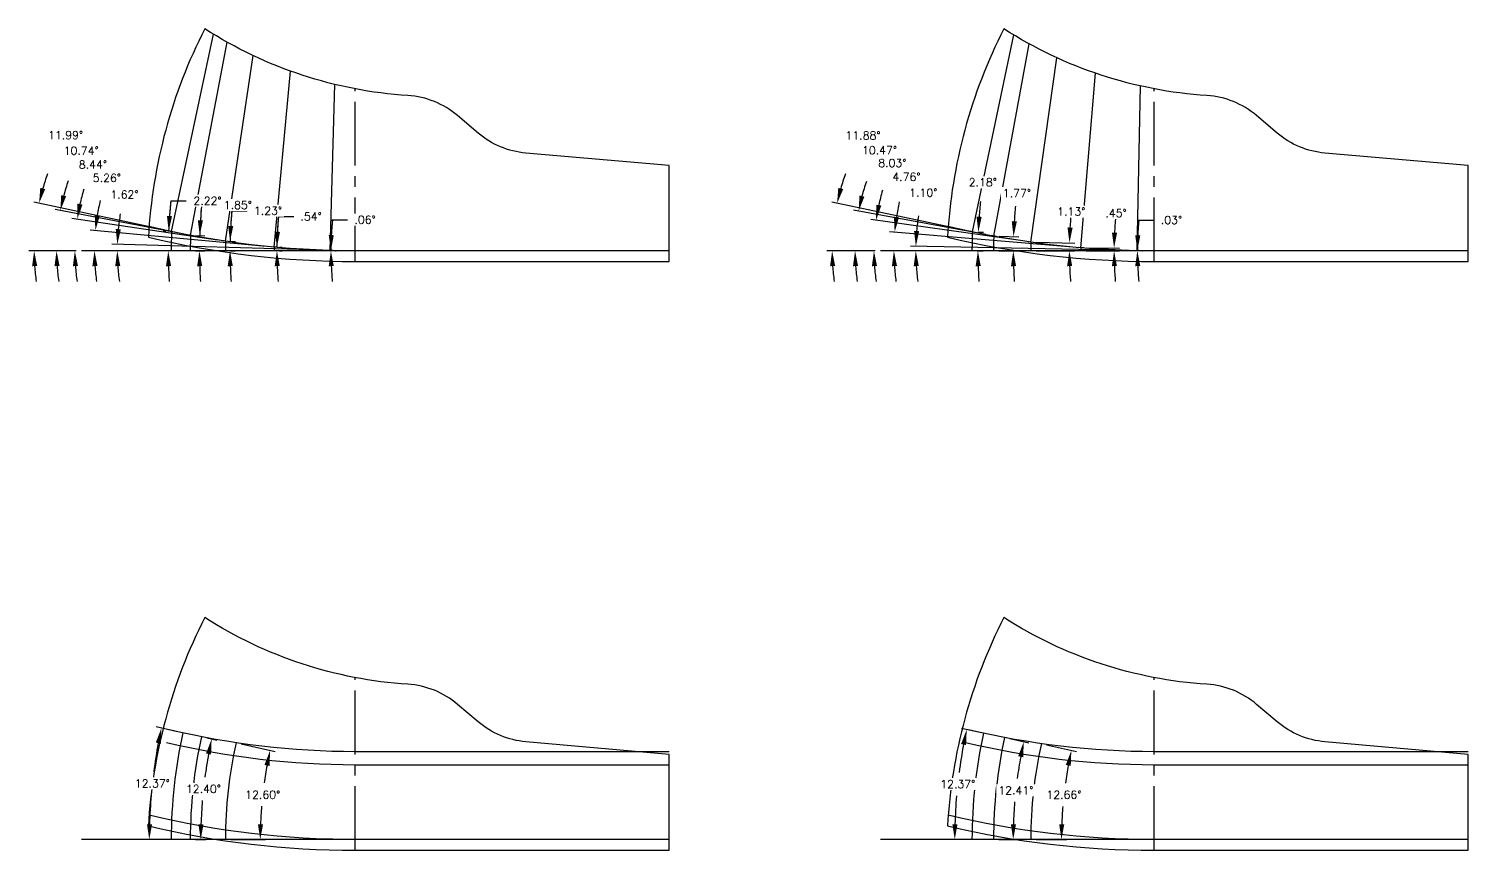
# Model space of a CAD drawing. Extents: x 34 to 204, y 6 to 38.
# Drawn here: x 148.26 to 165.16, y 5.53 to 15.17 of the extents above; entities that cross this region are included whole.
import ezdxf

# ---------------------------------------------------------------- set-up
doc = ezdxf.new("R2010")
doc.units = 0
doc.header["$MEASUREMENT"] = 0
doc.header["$PDMODE"] = 35
doc.linetypes.add('CENTER2', pattern=[1.125, 0.75, -0.125, 0.125, -0.125])
doc.layers.get('0').update_dxf_attribs({"linetype": 'CONTINUOUS'})
doc.layers.get('Defpoints').update_dxf_attribs({"color": 10, "linetype": 'CONTINUOUS'})
doc.layers.add('Blade2', color=7, linetype='CONTINUOUS', true_color=0xcccc00)
doc.layers.add('Blade3', color=210, linetype='CONTINUOUS')
doc.layers.add('CLine', color=5, linetype='CENTER2')
doc.styles.add('RomanS', font='romans')
doc.dimstyles.get("Standard").update_dxf_attribs({"dimtxt": 0.094, "dimasz": 0.18, "dimexe": 0.0625, "dimexo": 0.0625, "dimgap": 0.09, "dimtad": 0, "dimtih": 1, "dimtoh": 1, "dimdec": 4, "dimzin": 4, "dimdsep": 46, "dimtxsty": 'RomanS', "dimcen": 0.09, "dimazin": 1, "dimtfac": 1, "dimtdec": 4, "dimtofl": 0, "dimtmove": 0, "dimatfit": 1, "dimfxl": 1, "dimtfill": 1, "dimtolj": 1, "dimtzin": 0, "dimarcsym": 0})

# ---------------------------------------------------------------- blocks, each defined once
blk = doc.blocks.new('*D322')
at = {"layer": 'Blade2', "color": 0, "lineweight": -2, "transparency": 16777216}
for p, q in [((151.821, 12.933), (152.001, 12.933)), ((151.859, 12.573), (151.867, 12.573)), ((151.859, 12.569), (151.867, 12.569))]:
    blk.add_line(p, q, dxfattribs=at)
for start, end in [(174.746, 179.9405), (174.7473, 177.3439), (182.5966, 185.1932)]:
    blk.add_arc((155.777, 12.569), 3.972, start, end, dxfattribs=at)
at = {"layer": 'Blade2', "color": 0, "transparency": 16777216}
for points in [[(151.839, 12.752), (151.779, 12.754), (151.805, 12.573)], [(151.779, 12.388), (151.839, 12.39), (151.805, 12.569)]]:
    blk.add_solid(points, dxfattribs=at)
at = {"layer": 'Defpoints', "color": 0, "transparency": 16777216}
for p in [(151.797, 12.573), (151.797, 12.569), (151.805, 12.57), (155.777, 12.569)]:
    blk.add_point(p, dxfattribs=at)
at = {"layer": 'Blade2', "color": 0, "transparency": 16777216, "insert": (152.206, 12.933), "char_height": 0.094, "attachment_point": 5, "style": 'RomanS', "bg_fill": 3, "box_fill_scale": 1.25, "bg_fill_color": 256, "bg_fill_true_color": 13158600, "bg_fill_transparency": 0}
blk.add_mtext('\\A1;.06°', dxfattribs=at)
blk = doc.blocks.new('*D323')
at = {"layer": 'Blade2', "color": 0, "lineweight": -2, "transparency": 16777216}
for p, q in [((151.189, 12.972), (151.369, 12.972)), ((151.201, 12.612), (151.234, 12.612)), ((151.201, 12.569), (151.234, 12.569))]:
    blk.add_line(p, q, dxfattribs=at)
for start, end in [(174.9811, 179.4608), (174.982, 177.2214), (182.2394, 184.4788)]:
    blk.add_arc((155.777, 12.569), 4.606, start, end, dxfattribs=at)
at = {"layer": 'Blade2', "color": 0, "transparency": 16777216}
for points in [[(151.207, 12.791), (151.147, 12.793), (151.171, 12.612)], [(151.145, 12.388), (151.205, 12.39), (151.171, 12.569)]]:
    blk.add_solid(points, dxfattribs=at)
at = {"layer": 'Defpoints', "color": 0, "transparency": 16777216}
for p in [(151.138, 12.569), (151.139, 12.613), (151.171, 12.583), (155.777, 12.569)]:
    blk.add_point(p, dxfattribs=at)
at = {"layer": 'Blade2', "color": 0, "transparency": 16777216, "insert": (151.573, 12.972), "char_height": 0.094, "attachment_point": 5, "style": 'RomanS', "bg_fill": 3, "box_fill_scale": 1.25, "bg_fill_color": 256, "bg_fill_true_color": 13158600, "bg_fill_transparency": 0}
blk.add_mtext('\\A1;.54°', dxfattribs=at)
blk = doc.blocks.new('*D324')
at = {"layer": 'Blade2', "color": 0, "lineweight": -2, "transparency": 16777216}
for p, q in [((150.641, 13.039), (150.821, 13.039)), ((150.63, 12.68), (150.683, 12.679)), ((150.628, 12.569), (150.682, 12.569))]:
    blk.add_line(p, q, dxfattribs=at)
for start, end in [(174.7651, 178.7654), (174.7657, 176.7655), (181.9998, 183.9997)]:
    blk.add_arc((155.777, 12.569), 5.157, start, end, dxfattribs=at)
at = {"layer": 'Blade2', "color": 0, "transparency": 16777216}
for points in [[(150.658, 12.859), (150.598, 12.861), (150.621, 12.68)], [(150.593, 12.388), (150.653, 12.389), (150.62, 12.569)]]:
    blk.add_solid(points, dxfattribs=at)
at = {"layer": 'Defpoints', "color": 0, "transparency": 16777216}
for p in [(150.567, 12.681), (150.566, 12.569), (150.62, 12.606), (155.777, 12.569)]:
    blk.add_point(p, dxfattribs=at)
at = {"layer": 'Blade2', "color": 0, "transparency": 16777216, "insert": (151.066, 13.039), "char_height": 0.094, "attachment_point": 5, "style": 'RomanS', "bg_fill": 3, "box_fill_scale": 1.25, "bg_fill_color": 256, "bg_fill_true_color": 13158600, "bg_fill_transparency": 0}
blk.add_mtext('\\A1;1.23°', dxfattribs=at)
blk = doc.blocks.new('*D325')
at = {"layer": 'Blade2', "color": 0, "lineweight": -2, "transparency": 16777216}
for p, q in [((150.287, 13.106), (150.467, 13.106)), ((150.219, 12.749), (150.326, 12.745)), ((150.216, 12.569), (150.323, 12.569))]:
    blk.add_line(p, q, dxfattribs=at)
for start, end in [(174.4089, 178.149), (174.4094, 176.2792), (181.8698, 183.7395)]:
    blk.add_arc((155.777, 12.569), 5.516, start, end, dxfattribs=at)
at = {"layer": 'Blade2', "color": 0, "transparency": 16777216}
for points in [[(150.302, 12.925), (150.243, 12.928), (150.264, 12.747)], [(150.234, 12.388), (150.294, 12.389), (150.261, 12.569)]]:
    blk.add_solid(points, dxfattribs=at)
at = {"layer": 'Defpoints', "color": 0, "transparency": 16777216}
for p in [(150.157, 12.751), (150.154, 12.569), (150.261, 12.628), (155.777, 12.569)]:
    blk.add_point(p, dxfattribs=at)
at = {"layer": 'Blade2', "color": 0, "transparency": 16777216, "insert": (150.712, 13.106), "char_height": 0.094, "attachment_point": 5, "style": 'RomanS', "bg_fill": 3, "box_fill_scale": 1.25, "bg_fill_color": 256, "bg_fill_true_color": 13158600, "bg_fill_transparency": 0}
blk.add_mtext('\\A1;1.85°', dxfattribs=at)
blk = doc.blocks.new('*D326')
at = {"layer": 'Blade2', "color": 0, "lineweight": -2, "transparency": 16777216}
for p, q in [((149.925, 13.156), (150.105, 13.156)), ((149.872, 12.798), (149.837, 12.799)), ((149.867, 12.569), (149.833, 12.569))]:
    blk.add_line(p, q, dxfattribs=at)
for start, end in [(174.2738, 177.7813), (174.2742, 176.0278), (181.7536, 183.5071)]:
    blk.add_arc((155.777, 12.569), 5.882, start, end, dxfattribs=at)
at = {"layer": 'Blade2', "color": 0, "transparency": 16777216}
for points in [[(149.939, 12.975), (149.88, 12.978), (149.9, 12.797)], [(149.868, 12.388), (149.928, 12.389), (149.895, 12.569)]]:
    blk.add_solid(points, dxfattribs=at)
at = {"layer": 'Defpoints', "color": 0, "transparency": 16777216}
for p in [(149.934, 12.795), (149.896, 12.645), (149.93, 12.569), (155.777, 12.569)]:
    blk.add_point(p, dxfattribs=at)
at = {"layer": 'Blade2', "color": 0, "transparency": 16777216, "insert": (150.356, 13.156), "char_height": 0.094, "attachment_point": 5, "style": 'RomanS', "bg_fill": 3, "box_fill_scale": 1.25, "bg_fill_color": 256, "bg_fill_true_color": 13158600, "bg_fill_transparency": 0}
blk.add_mtext('\\A1;2.22°', dxfattribs=at)
blk = doc.blocks.new('*D327')
at = {"layer": 'Blade2', "color": 0, "lineweight": -2, "transparency": 16777216}
blk.add_line((151.703, 12.576), (149.234, 12.645), dxfattribs=at)
for start, end in [(170.5899, 174.4865), (183.8966, 187.7933)]:
    blk.add_arc((151.943, 12.569), 2.647, start, end, dxfattribs=at)
at = {"layer": 'Blade2', "color": 0, "transparency": 16777216}
for points in [[(149.338, 12.821), (149.278, 12.825), (149.297, 12.644)], [(149.272, 12.388), (149.332, 12.39), (149.296, 12.569)]]:
    blk.add_solid(points, dxfattribs=at)
at = {"layer": 'Defpoints', "color": 0, "transparency": 16777216}
for p in [(148.875, 12.569), (149.296, 12.594), (151.765, 12.574), (151.828, 12.572), (152.089, 12.569)]:
    blk.add_point(p, dxfattribs=at)
at = {"layer": 'Blade2', "color": 0, "transparency": 16777216, "insert": (149.38, 13.229), "char_height": 0.094, "attachment_point": 5, "style": 'RomanS', "bg_fill": 3, "box_fill_scale": 1.25, "bg_fill_color": 256, "bg_fill_true_color": 13158600, "bg_fill_transparency": 0}
blk.add_mtext('\\A1;1.62°', dxfattribs=at)
blk = doc.blocks.new('*D328')
at = {"layer": 'Blade2', "color": 0, "lineweight": -2, "transparency": 16777216}
blk.add_line((151.045, 12.621), (148.977, 12.812), dxfattribs=at)
for start, end in [(166.7612, 170.7518), (183.9905, 187.9811)]:
    blk.add_arc((151.613, 12.569), 2.585, start, end, dxfattribs=at)
at = {"layer": 'Blade2', "color": 0, "transparency": 16777216}
for points in [[(149.091, 12.981), (149.032, 12.988), (149.039, 12.806)], [(149.004, 12.388), (149.064, 12.39), (149.028, 12.569)]]:
    blk.add_solid(points, dxfattribs=at)
at = {"layer": 'Defpoints', "color": 0, "transparency": 16777216}
for p in [(148.875, 12.569), (149.029, 12.648), (151.108, 12.615), (151.17, 12.61), (152.089, 12.569)]:
    blk.add_point(p, dxfattribs=at)
at = {"layer": 'Blade2', "color": 0, "transparency": 16777216, "insert": (149.174, 13.424), "char_height": 0.094, "attachment_point": 5, "style": 'RomanS', "bg_fill": 3, "box_fill_scale": 1.25, "bg_fill_color": 256, "bg_fill_true_color": 13158600, "bg_fill_transparency": 0}
blk.add_mtext('\\A1;5.26°', dxfattribs=at)
blk = doc.blocks.new('*D329')
at = {"layer": 'Blade2', "color": 0, "lineweight": -2, "transparency": 16777216}
for p, q in [((150.474, 12.695), (148.764, 12.949)), ((148.812, 12.569), (148.736, 12.569))]:
    blk.add_line(p, q, dxfattribs=at)
for start, end in [(163.3952, 167.4791), (184.0839, 188.1679)]:
    blk.add_arc((151.324, 12.569), 2.526, start, end, dxfattribs=at)
at = {"layer": 'Blade2', "color": 0, "transparency": 16777216}
for points in [[(148.888, 13.111), (148.829, 13.122), (148.826, 12.939)], [(148.775, 12.388), (148.835, 12.39), (148.798, 12.569)]]:
    blk.add_solid(points, dxfattribs=at)
at = {"layer": 'Defpoints', "color": 0, "transparency": 16777216}
for p in [(148.801, 12.693), (150.536, 12.686), (148.875, 12.569), (150.598, 12.677), (152.089, 12.569)]:
    blk.add_point(p, dxfattribs=at)
at = {"layer": 'Blade2', "color": 0, "transparency": 16777216, "insert": (149.01, 13.58), "char_height": 0.094, "attachment_point": 5, "style": 'RomanS', "bg_fill": 3, "box_fill_scale": 1.25, "bg_fill_color": 256, "bg_fill_true_color": 13158600, "bg_fill_transparency": 0}
blk.add_mtext('\\A1;8.44°', dxfattribs=at)
blk = doc.blocks.new('*D330')
at = {"layer": 'Blade2', "color": 0, "lineweight": -2, "transparency": 16777216}
for p, q in [((150.064, 12.768), (148.566, 13.052)), ((148.812, 12.569), (148.52, 12.569))]:
    blk.add_line(p, q, dxfattribs=at)
for start, end in [(161.1132, 165.1881), (184.0749, 188.1497)]:
    blk.add_arc((151.114, 12.569), 2.531, start, end, dxfattribs=at)
at = {"layer": 'Blade2', "color": 0, "transparency": 16777216}
for points in [[(148.696, 13.209), (148.638, 13.223), (148.627, 13.041)], [(148.559, 12.388), (148.619, 12.39), (148.583, 12.569)]]:
    blk.add_solid(points, dxfattribs=at)
at = {"layer": 'Defpoints', "color": 0, "transparency": 16777216}
for p in [(148.588, 12.727), (150.126, 12.756), (150.187, 12.745), (148.875, 12.569), (152.089, 12.569)]:
    blk.add_point(p, dxfattribs=at)
at = {"layer": 'Blade2', "color": 0, "transparency": 16777216, "insert": (148.872, 13.744), "char_height": 0.094, "attachment_point": 5, "style": 'RomanS', "bg_fill": 3, "box_fill_scale": 1.25, "bg_fill_color": 256, "bg_fill_true_color": 13158600, "bg_fill_transparency": 0}
blk.add_mtext('\\A1;10.74°', dxfattribs=at)
blk = doc.blocks.new('*D331')
at = {"layer": 'Blade2', "color": 0, "lineweight": -2, "transparency": 16777216}
for p, q in [((149.842, 12.815), (148.317, 13.139)), ((148.812, 12.569), (148.257, 12.569))]:
    blk.add_line(p, q, dxfattribs=at)
for start, end in [(160.312, 164.1606), (183.8487, 187.6973)]:
    blk.add_arc((151, 12.569), 2.68, start, end, dxfattribs=at)
at = {"layer": 'Blade2', "color": 0, "transparency": 16777216}
for points in [[(148.45, 13.293), (148.392, 13.308), (148.378, 13.126)], [(148.296, 12.388), (148.356, 12.39), (148.32, 12.569)]]:
    blk.add_solid(points, dxfattribs=at)
at = {"layer": 'Defpoints', "color": 0, "transparency": 16777216}
for p in [(148.326, 12.756), (149.903, 12.802), (149.965, 12.789), (148.875, 12.569), (152.089, 12.569)]:
    blk.add_point(p, dxfattribs=at)
at = {"layer": 'Blade2', "color": 0, "transparency": 16777216, "insert": (148.689, 13.927), "char_height": 0.094, "attachment_point": 5, "style": 'RomanS', "bg_fill": 3, "box_fill_scale": 1.25, "bg_fill_color": 256, "bg_fill_true_color": 13158600, "bg_fill_transparency": 0}
blk.add_mtext('\\A1;11.99°', dxfattribs=at)
blk = doc.blocks.new('*D352')
at = {"layer": 'Blade3', "color": 0, "lineweight": -2, "transparency": 16777216}
blk.add_line((161.18, 12.573), (158.611, 12.622), dxfattribs=at)
for start, end in [(171.2595, 175.0796), (183.8201, 187.6401)]:
    blk.add_arc((161.373, 12.569), 2.7, start, end, dxfattribs=at)
at = {"layer": 'Blade3', "color": 0, "transparency": 16777216}
for points in [[(158.713, 12.799), (158.653, 12.802), (158.674, 12.621)], [(158.649, 12.388), (158.709, 12.39), (158.673, 12.569)]]:
    blk.add_solid(points, dxfattribs=at)
at = {"layer": 'Defpoints', "color": 0, "transparency": 16777216}
for p in [(158.259, 12.569), (158.673, 12.586), (161.243, 12.571), (161.305, 12.57), (161.473, 12.569)]:
    blk.add_point(p, dxfattribs=at)
at = {"layer": 'Blade3', "color": 0, "transparency": 16777216, "insert": (158.761, 13.251), "char_height": 0.094, "attachment_point": 5, "style": 'RomanS', "bg_fill": 3, "box_fill_scale": 1.25, "bg_fill_color": 256, "bg_fill_true_color": 13158600, "bg_fill_transparency": 0}
blk.add_mtext('\\A1;1.10°', dxfattribs=at)
blk = doc.blocks.new('*D353')
at = {"layer": 'Blade3', "color": 0, "lineweight": -2, "transparency": 16777216}
blk.add_line((160.519, 12.612), (158.363, 12.792), dxfattribs=at)
for start, end in [(167.3866, 171.3152), (183.9286, 187.8572)]:
    blk.add_arc((161.042, 12.569), 2.626, start, end, dxfattribs=at)
at = {"layer": 'Blade3', "color": 0, "transparency": 16777216}
for points in [[(158.476, 12.962), (158.417, 12.969), (158.425, 12.787)], [(158.393, 12.388), (158.453, 12.39), (158.416, 12.569)]]:
    blk.add_solid(points, dxfattribs=at)
at = {"layer": 'Defpoints', "color": 0, "transparency": 16777216}
for p in [(158.259, 12.569), (158.417, 12.642), (160.582, 12.607), (160.644, 12.602), (161.473, 12.569)]:
    blk.add_point(p, dxfattribs=at)
at = {"layer": 'Blade3', "color": 0, "transparency": 16777216, "insert": (158.564, 13.437), "char_height": 0.094, "attachment_point": 5, "style": 'RomanS', "bg_fill": 3, "box_fill_scale": 1.25, "bg_fill_color": 256, "bg_fill_true_color": 13158600, "bg_fill_transparency": 0}
blk.add_mtext('\\A1;4.76°', dxfattribs=at)
blk = doc.blocks.new('*D354')
at = {"layer": 'Blade3', "color": 0, "lineweight": -2, "transparency": 16777216}
for p, q in [((159.931, 12.684), (158.145, 12.936)), ((158.196, 12.569), (158.12, 12.569))]:
    blk.add_line(p, q, dxfattribs=at)
for start, end in [(163.9216, 167.9465), (184.0249, 188.0498)]:
    blk.add_arc((160.745, 12.569), 2.563, start, end, dxfattribs=at)
at = {"layer": 'Blade3', "color": 0, "transparency": 16777216}
for points in [[(158.268, 13.099), (158.209, 13.109), (158.207, 12.927)], [(158.158, 12.388), (158.218, 12.39), (158.182, 12.569)]]:
    blk.add_solid(points, dxfattribs=at)
at = {"layer": 'Defpoints', "color": 0, "transparency": 16777216}
for p in [(158.185, 12.689), (158.259, 12.569), (159.993, 12.675), (160.055, 12.666), (161.473, 12.569)]:
    blk.add_point(p, dxfattribs=at)
at = {"layer": 'Blade3', "color": 0, "transparency": 16777216, "insert": (158.398, 13.599), "char_height": 0.094, "attachment_point": 5, "style": 'RomanS', "bg_fill": 3, "box_fill_scale": 1.25, "bg_fill_color": 256, "bg_fill_true_color": 13158600, "bg_fill_transparency": 0}
blk.add_mtext('\\A1;8.03°', dxfattribs=at)
blk = doc.blocks.new('*D355')
at = {"layer": 'Blade3', "color": 0, "lineweight": -2, "transparency": 16777216}
for p, q in [((159.496, 12.759), (157.941, 13.046)), ((158.196, 12.569), (157.897, 12.569))]:
    blk.add_line(p, q, dxfattribs=at)
for start, end in [(161.4859, 165.5103), (184.0243, 188.0487)]:
    blk.add_arc((160.523, 12.569), 2.563, start, end, dxfattribs=at)
at = {"layer": 'Blade3', "color": 0, "transparency": 16777216}
for points in [[(158.07, 13.204), (158.012, 13.217), (158.002, 13.034)], [(157.936, 12.388), (157.996, 12.39), (157.96, 12.569)]]:
    blk.add_solid(points, dxfattribs=at)
at = {"layer": 'Defpoints', "color": 0, "transparency": 16777216}
for p in [(157.964, 12.725), (159.558, 12.747), (159.619, 12.736), (158.259, 12.569), (161.473, 12.569)]:
    blk.add_point(p, dxfattribs=at)
at = {"layer": 'Blade3', "color": 0, "transparency": 16777216, "insert": (158.247, 13.749), "char_height": 0.094, "attachment_point": 5, "style": 'RomanS', "bg_fill": 3, "box_fill_scale": 1.25, "bg_fill_color": 256, "bg_fill_true_color": 13158600, "bg_fill_transparency": 0}
blk.add_mtext('\\A1;10.47°', dxfattribs=at)
blk = doc.blocks.new('*D356')
at = {"layer": 'Blade3', "color": 0, "lineweight": -2, "transparency": 16777216}
for p, q in [((159.246, 12.81), (157.688, 13.138)), ((158.196, 12.569), (157.628, 12.569))]:
    blk.add_line(p, q, dxfattribs=at)
for start, end in [(160.4884, 164.305), (183.8166, 187.6332)]:
    blk.add_arc((160.394, 12.569), 2.703, start, end, dxfattribs=at)
at = {"layer": 'Blade3', "color": 0, "transparency": 16777216}
for points in [[(157.821, 13.293), (157.763, 13.307), (157.749, 13.125)], [(157.667, 12.388), (157.727, 12.39), (157.691, 12.569)]]:
    blk.add_solid(points, dxfattribs=at)
at = {"layer": 'Defpoints', "color": 0, "transparency": 16777216}
for p in [(157.697, 12.756), (159.307, 12.797), (159.368, 12.785), (158.259, 12.569), (161.473, 12.569)]:
    blk.add_point(p, dxfattribs=at)
at = {"layer": 'Blade3', "color": 0, "transparency": 16777216, "insert": (158.054, 13.923), "char_height": 0.094, "attachment_point": 5, "style": 'RomanS', "bg_fill": 3, "box_fill_scale": 1.25, "bg_fill_color": 256, "bg_fill_true_color": 13158600, "bg_fill_transparency": 0}
blk.add_mtext('\\A1;11.88°', dxfattribs=at)
blk = doc.blocks.new('*D357')
at = {"layer": 'Blade3', "color": 0, "lineweight": -2, "transparency": 16777216}
for p, q in [((161.292, 12.93), (161.472, 12.93)), ((161.336, 12.571), (161.338, 12.571)), ((161.336, 12.569), (161.338, 12.569))]:
    blk.add_line(p, q, dxfattribs=at)
for start, end in [(174.6608, 179.9718), (174.6622, 177.317), (182.6548, 185.3096)]:
    blk.add_arc((165.16, 12.569), 3.885, start, end, dxfattribs=at)
at = {"layer": 'Blade3', "color": 0, "transparency": 16777216}
for points in [[(161.31, 12.75), (161.25, 12.751), (161.275, 12.571)], [(161.25, 12.388), (161.31, 12.39), (161.275, 12.569)]]:
    blk.add_solid(points, dxfattribs=at)
at = {"layer": 'Defpoints', "color": 0, "transparency": 16777216}
for p in [(161.274, 12.571), (161.274, 12.569), (161.275, 12.57), (165.16, 12.569)]:
    blk.add_point(p, dxfattribs=at)
at = {"layer": 'Blade3', "color": 0, "transparency": 16777216, "insert": (161.676, 12.93), "char_height": 0.094, "attachment_point": 5, "style": 'RomanS', "bg_fill": 3, "box_fill_scale": 1.25, "bg_fill_color": 256, "bg_fill_true_color": 13158600, "bg_fill_transparency": 0}
blk.add_mtext('\\A1;.03°', dxfattribs=at)
blk = doc.blocks.new('*D358')
at = {"layer": 'Blade3', "color": 0, "lineweight": -2, "transparency": 16777216}
for p, q in [((160.675, 12.604), (161.064, 12.601)), ((160.675, 12.569), (161.064, 12.569))]:
    blk.add_line(p, q, dxfattribs=at)
for start, end in [(174.5899, 177.0699), (182.48, 184.96)]:
    blk.add_arc((165.16, 12.569), 4.159, start, end, dxfattribs=at)
at = {"layer": 'Blade3', "color": 0, "transparency": 16777216}
for points in [[(161.037, 12.781), (160.977, 12.782), (161.002, 12.602)], [(160.976, 12.388), (161.035, 12.39), (161.002, 12.569)]]:
    blk.add_solid(points, dxfattribs=at)
at = {"layer": 'Defpoints', "color": 0, "transparency": 16777216}
for p in [(160.613, 12.605), (160.613, 12.569), (161.002, 12.58), (165.16, 12.569)]:
    blk.add_point(p, dxfattribs=at)
at = {"layer": 'Blade3', "color": 0, "transparency": 16777216, "insert": (161.025, 13.011), "char_height": 0.094, "attachment_point": 5, "style": 'RomanS', "bg_fill": 3, "box_fill_scale": 1.25, "bg_fill_color": 256, "bg_fill_true_color": 13158600, "bg_fill_transparency": 0}
blk.add_mtext('\\A1;.45°', dxfattribs=at)
blk = doc.blocks.new('*D359')
at = {"layer": 'Blade3', "color": 0, "lineweight": -2, "transparency": 16777216}
for p, q in [((160.085, 12.569), (160.539, 12.569)), ((160.086, 12.669), (160.54, 12.66))]:
    blk.add_line(p, q, dxfattribs=at)
for start, end in [(174.4617, 176.6638), (182.2021, 184.4041)]:
    blk.add_arc((165.16, 12.569), 4.684, start, end, dxfattribs=at)
at = {"layer": 'Blade3', "color": 0, "transparency": 16777216}
for points in [[(160.515, 12.84), (160.455, 12.843), (160.478, 12.662)], [(160.45, 12.388), (160.51, 12.39), (160.477, 12.569)]]:
    blk.add_solid(points, dxfattribs=at)
at = {"layer": 'Defpoints', "color": 0, "transparency": 16777216}
for p in [(160.023, 12.569), (160.024, 12.671), (160.477, 12.6), (165.16, 12.569)]:
    blk.add_point(p, dxfattribs=at)
at = {"layer": 'Blade3', "color": 0, "transparency": 16777216, "insert": (160.499, 13.029), "char_height": 0.094, "attachment_point": 5, "style": 'RomanS', "bg_fill": 3, "box_fill_scale": 1.25, "bg_fill_color": 256, "bg_fill_true_color": 13158600, "bg_fill_transparency": 0}
blk.add_mtext('\\A1;1.13°', dxfattribs=at)
blk = doc.blocks.new('*D360')
at = {"layer": 'Blade3', "color": 0, "lineweight": -2, "transparency": 16777216}
for p, q in [((159.651, 12.74), (159.883, 12.732)), ((159.648, 12.569), (159.881, 12.569))]:
    blk.add_line(p, q, dxfattribs=at)
for start, end in [(174.3646, 176.2952), (181.9307, 183.8613)]:
    blk.add_arc((165.16, 12.569), 5.342, start, end, dxfattribs=at)
at = {"layer": 'Blade3', "color": 0, "transparency": 16777216}
for points in [[(159.86, 12.913), (159.8, 12.916), (159.821, 12.734)], [(159.791, 12.388), (159.851, 12.389), (159.818, 12.569)]]:
    blk.add_solid(points, dxfattribs=at)
at = {"layer": 'Defpoints', "color": 0, "transparency": 16777216}
for p in [(159.588, 12.741), (159.586, 12.569), (159.819, 12.624), (165.16, 12.569)]:
    blk.add_point(p, dxfattribs=at)
at = {"layer": 'Blade3', "color": 0, "transparency": 16777216, "insert": (159.861, 13.246), "char_height": 0.094, "attachment_point": 5, "style": 'RomanS', "bg_fill": 3, "box_fill_scale": 1.25, "bg_fill_color": 256, "bg_fill_true_color": 13158600, "bg_fill_transparency": 0}
blk.add_mtext('\\A1;1.77°', dxfattribs=at)
blk = doc.blocks.new('*D361')
at = {"layer": 'Blade3', "color": 0, "lineweight": -2, "transparency": 16777216}
for p, q in [((159.4, 12.789), (159.47, 12.786)), ((159.396, 12.569), (159.466, 12.569))]:
    blk.add_line(p, q, dxfattribs=at)
for start, end in [(174.2321, 176.0236), (181.7915, 183.5829)]:
    blk.add_arc((165.16, 12.569), 5.757, start, end, dxfattribs=at)
at = {"layer": 'Blade3', "color": 0, "transparency": 16777216}
for points in [[(159.447, 12.967), (159.387, 12.97), (159.408, 12.788)], [(159.376, 12.388), (159.436, 12.389), (159.403, 12.569)]]:
    blk.add_solid(points, dxfattribs=at)
at = {"layer": 'Defpoints', "color": 0, "transparency": 16777216}
for p in [(159.337, 12.791), (159.333, 12.569), (159.404, 12.642), (165.16, 12.569)]:
    blk.add_point(p, dxfattribs=at)
at = {"layer": 'Blade3', "color": 0, "transparency": 16777216, "insert": (159.46, 13.373), "char_height": 0.094, "attachment_point": 5, "style": 'RomanS', "bg_fill": 3, "box_fill_scale": 1.25, "bg_fill_color": 256, "bg_fill_true_color": 13158600, "bg_fill_transparency": 0}
blk.add_mtext('\\A1;2.18°', dxfattribs=at)
blk = doc.blocks.new('*D533')
at = {"color": 0, "lineweight": -2, "transparency": 16777216}
for p, q in [((150.752, 6.78), (151.152, 6.691)), ((150.628, 5.658), (151.038, 5.658))]:
    blk.add_line(p, q, dxfattribs=at)
for start, end in [(169.5513, 172.0542), (175.344, 177.8521)]:
    blk.add_arc((155.777, 5.658), 4.802, start, end, dxfattribs=at)
at = {"color": 0, "transparency": 16777216}
for points in [[(151.025, 6.534), (151.084, 6.522), (151.091, 6.705)], [(151.008, 5.837), (150.948, 5.838), (150.975, 5.658)]]:
    blk.add_solid(points, dxfattribs=at)
at = {"layer": 'Defpoints', "color": 0, "transparency": 16777216}
for p in [(150.691, 6.794), (151.027, 6.359), (150.566, 5.658), (155.777, 5.658)]:
    blk.add_point(p, dxfattribs=at)
at = {"color": 0, "transparency": 16777216, "insert": (151.004, 6.184), "char_height": 0.094, "attachment_point": 5, "style": 'RomanS', "bg_fill": 3, "box_fill_scale": 1.25, "bg_fill_color": 256, "bg_fill_true_color": 13158600, "bg_fill_transparency": 0}
blk.add_mtext('\\A1;12.60°', dxfattribs=at)
blk = doc.blocks.new('*D534')
at = {"color": 0, "lineweight": -2, "transparency": 16777216}
for p, q in [((150.346, 6.851), (150.465, 6.825)), ((150.216, 5.658), (150.338, 5.658))]:
    blk.add_line(p, q, dxfattribs=at)
for start, end in [(169.4784, 172.3643), (175.2353, 178.1251)]:
    blk.add_arc((155.777, 5.658), 5.501, start, end, dxfattribs=at)
at = {"color": 0, "transparency": 16777216}
for points in [[(150.339, 6.668), (150.398, 6.656), (150.404, 6.839)], [(150.309, 5.837), (150.249, 5.838), (150.276, 5.658)]]:
    blk.add_solid(points, dxfattribs=at)
at = {"layer": 'Defpoints', "color": 0, "transparency": 16777216}
for p in [(150.285, 6.865), (150.333, 6.448), (150.154, 5.658), (155.777, 5.658)]:
    blk.add_point(p, dxfattribs=at)
at = {"color": 0, "transparency": 16777216, "insert": (150.308, 6.252), "char_height": 0.094, "attachment_point": 5, "style": 'RomanS', "bg_fill": 3, "box_fill_scale": 1.25, "bg_fill_color": 256, "bg_fill_true_color": 13158600, "bg_fill_transparency": 0}
blk.add_mtext('\\A1;12.40°', dxfattribs=at)
blk = doc.blocks.new('*D535')
at = {"color": 0, "lineweight": -2, "transparency": 16777216}
for p, q in [((150.004, 6.924), (149.753, 6.979)), ((149.867, 5.658), (149.61, 5.658))]:
    blk.add_line(p, q, dxfattribs=at)
for start, end in [(169.3149, 172.5176), (175.1046, 178.3105)]:
    blk.add_arc((155.777, 5.658), 6.105, start, end, dxfattribs=at)
at = {"color": 0, "transparency": 16777216}
for points in [[(149.749, 6.796), (149.808, 6.784), (149.814, 6.966)], [(149.705, 5.837), (149.645, 5.838), (149.672, 5.658)]]:
    blk.add_solid(points, dxfattribs=at)
at = {"layer": 'Defpoints', "color": 0, "transparency": 16777216}
for p in [(150.065, 6.911), (149.735, 6.534), (149.93, 5.658), (155.777, 5.658)]:
    blk.add_point(p, dxfattribs=at)
at = {"color": 0, "transparency": 16777216, "insert": (149.708, 6.316), "char_height": 0.094, "attachment_point": 5, "style": 'RomanS', "bg_fill": 3, "box_fill_scale": 1.25, "bg_fill_color": 256, "bg_fill_true_color": 13158600, "bg_fill_transparency": 0}
blk.add_mtext('\\A1;12.37°', dxfattribs=at)
blk = doc.blocks.new('*D536')
at = {"color": 0, "lineweight": -2, "transparency": 16777216}
for p, q in [((160.209, 6.77), (160.561, 6.691)), ((160.085, 5.658), (160.447, 5.658))]:
    blk.add_line(p, q, dxfattribs=at)
for start, end in [(169.5024, 172.0152), (175.3226, 177.8407)]:
    blk.add_arc((165.16, 5.658), 4.776, start, end, dxfattribs=at)
at = {"color": 0, "transparency": 16777216}
for points in [[(160.435, 6.534), (160.493, 6.522), (160.5, 6.704)], [(160.417, 5.837), (160.357, 5.838), (160.384, 5.658)]]:
    blk.add_solid(points, dxfattribs=at)
at = {"layer": 'Defpoints', "color": 0, "transparency": 16777216}
for p in [(160.148, 6.783), (160.436, 6.359), (160.023, 5.658), (165.16, 5.658)]:
    blk.add_point(p, dxfattribs=at)
at = {"color": 0, "transparency": 16777216, "insert": (160.413, 6.184), "char_height": 0.094, "attachment_point": 5, "style": 'RomanS', "bg_fill": 3, "box_fill_scale": 1.25, "bg_fill_color": 256, "bg_fill_true_color": 13158600, "bg_fill_transparency": 0}
blk.add_mtext('\\A1;12.66°', dxfattribs=at)
blk = doc.blocks.new('*D537')
at = {"color": 0, "lineweight": -2, "transparency": 16777216}
for p, q in [((159.777, 6.842), (160.002, 6.793)), ((159.648, 5.658), (159.879, 5.658))]:
    blk.add_line(p, q, dxfattribs=at)
for start, end in [(169.5212, 172.3158), (175.2712, 178.07)]:
    blk.add_arc((165.16, 5.658), 5.344, start, end, dxfattribs=at)
at = {"color": 0, "transparency": 16777216}
for points in [[(159.876, 6.636), (159.935, 6.624), (159.941, 6.806)], [(159.85, 5.837), (159.79, 5.838), (159.817, 5.658)]]:
    blk.add_solid(points, dxfattribs=at)
at = {"layer": 'Defpoints', "color": 0, "transparency": 16777216}
for p in [(159.716, 6.856), (159.872, 6.427), (159.586, 5.658), (165.16, 5.658)]:
    blk.add_point(p, dxfattribs=at)
at = {"color": 0, "transparency": 16777216, "insert": (159.848, 6.235), "char_height": 0.094, "attachment_point": 5, "style": 'RomanS', "bg_fill": 3, "box_fill_scale": 1.25, "bg_fill_color": 256, "bg_fill_true_color": 13158600, "bg_fill_transparency": 0}
blk.add_mtext('\\A1;12.41°', dxfattribs=at)
blk = doc.blocks.new('*D538')
at = {"color": 0, "lineweight": -2, "transparency": 16777216}
for p, q in [((159.408, 6.92), (159.21, 6.963)), ((159.271, 5.658), (159.068, 5.658))]:
    blk.add_line(p, q, dxfattribs=at)
for start, end in [(169.3361, 172.5017), (175.1207, 178.2896)]:
    blk.add_arc((165.16, 5.658), 6.03, start, end, dxfattribs=at)
at = {"color": 0, "transparency": 16777216}
for points in [[(159.205, 6.779), (159.264, 6.767), (159.271, 6.95)], [(159.163, 5.837), (159.103, 5.838), (159.131, 5.658)]]:
    blk.add_solid(points, dxfattribs=at)
at = {"layer": 'Defpoints', "color": 0, "transparency": 16777216}
for p in [(159.469, 6.906), (159.193, 6.523), (159.333, 5.658), (165.16, 5.658)]:
    blk.add_point(p, dxfattribs=at)
at = {"color": 0, "transparency": 16777216, "insert": (159.166, 6.308), "char_height": 0.094, "attachment_point": 5, "style": 'RomanS', "bg_fill": 3, "box_fill_scale": 1.25, "bg_fill_color": 256, "bg_fill_true_color": 13158600, "bg_fill_transparency": 0}
blk.add_mtext('\\A1;12.37°', dxfattribs=at)

msp = doc.modelspace()

# ---------------------------------------------------------------- linework, layer by layer
at = {"color": 0}
for p, q in [((152.08941, 12.5689), (148.875, 12.5689)), ((161.47299, 12.5689), (158.25858, 12.5689)), ((152.08941, 5.65766), (148.875, 5.65766)), ((161.47299, 5.65766), (158.25858, 5.65766))]:
    msp.add_line(p, q, dxfattribs=at)
at = {"color": 0, "flags": 128}
for points in [[(152.70866, 14.39154, -0.12752335), (150.32434, 15.17473, 0.10457938), (149.66157, 12.72844, 0.05839981), (152.08941, 12.4439), (155.77691, 12.4439), (155.77691, 13.5689), (154.09451, 13.71609, -0.15554789), (153.534, 13.95036), (153.29267, 14.1555, 0.16158945)], [(162.09224, 14.39154, -0.12752335), (159.70792, 15.17473, 0.10457938), (159.04515, 12.72844, 0.05839981), (161.47299, 12.4439), (165.16049, 12.4439), (165.16049, 13.5689), (163.47809, 13.71609, -0.15554789), (162.91758, 13.95036), (162.67625, 14.1555, 0.16158945)], [(152.70866, 7.4803, -0.12752335), (150.32434, 8.26348, 0.10457938), (149.66157, 5.8172, 0.05839981), (152.08941, 5.53266), (155.77691, 5.53266), (155.77691, 6.65766), (154.09451, 6.80485, -0.15554789), (153.534, 7.03911), (153.29267, 7.24425, 0.16158945)], [(162.09224, 7.4803, -0.12752335), (159.70792, 8.26348, 0.10457938), (159.04515, 5.8172, 0.05839981), (161.47299, 5.53266), (165.16049, 5.53266), (165.16049, 6.65766), (163.47809, 6.80485, -0.15554789), (162.91758, 7.03911), (162.67625, 7.24425, 0.16158945)]]:
    msp.add_lwpolyline(points, format="xyb", close=True, dxfattribs=at)
for centre, radius, start in [((155.77691, 5.65766), 5.84732, 167.625421), ((155.77691, 5.65766), 5.62331, 167.603459), ((155.77691, 5.65766), 5.21093, 167.403422), ((165.16049, 5.65766), 5.82728, 167.625676), ((165.16049, 5.65766), 5.5747, 167.591169), ((165.16049, 5.65766), 5.13756, 167.343079)]:
    msp.add_arc(centre, radius, start, 180)
at = {"layer": 'Blade2'}
for p, q in [((149.93397, 12.79527), (150.42585, 15.11122)), ((150.15654, 12.75054), (150.58639, 15.01747)), ((150.56719, 12.68118), (150.89048, 14.86082)), ((151.13869, 12.61255), (151.32882, 14.67859)), ((151.79668, 12.57303), (151.85168, 14.52148)), ((149.96454, 12.78878), (149.9034, 12.80176)), ((150.18724, 12.74472), (150.12583, 12.75636)), ((150.5981, 12.6766), (150.53628, 12.68577)), ((151.16981, 12.60969), (151.10757, 12.61542)), ((151.82792, 12.57215), (151.76544, 12.57391)), ((151.82792, 5.66091), (151.76544, 5.66267))]:
    msp.add_line(p, q, dxfattribs=at)
for centre, radius, start in [((155.77691, 12.5689), 5.84732, 177.781334), ((155.77691, 12.5689), 5.62331, 178.148965), ((155.77691, 12.5689), 5.21093, 178.765372), ((155.77691, 12.5689), 4.63842, 179.460789), ((155.77691, 12.5689), 3.98024, 179.94054), ((155.77691, 5.65766), 3.98024, 179.94054)]:
    msp.add_arc(centre, radius, start, 180, dxfattribs=at)
at = {"layer": 'Blade3'}
for p, q in [((159.33745, 12.79107), (159.82365, 15.10259)), ((159.58846, 12.74149), (160.00526, 14.99793)), ((160.02394, 12.67059), (160.32925, 14.83515)), ((160.61274, 12.60463), (160.78322, 14.65361)), ((161.27375, 12.57082), (161.31088, 14.50382)), ((159.36803, 12.78463), (159.30687, 12.7975)), ((159.61919, 12.73582), (159.55773, 12.74717)), ((160.05488, 12.66623), (159.993, 12.67496)), ((160.64388, 12.60204), (160.5816, 12.60722)), ((161.305, 12.57022), (161.24251, 12.57142))]:
    msp.add_line(p, q, dxfattribs=at)
for radius, start in [(5.82728, 177.815076), (5.5747, 178.22587), (5.13756, 178.86583), (4.54789, 179.549909), (3.88674, 179.971797)]:
    msp.add_arc((165.16049, 12.5689), radius, start, 180, dxfattribs=at)
at = {"layer": 'CLine'}
for p, q in [((152.08941, 12.4439), (152.08941, 14.47008)), ((161.47299, 12.4439), (161.47299, 14.47008)), ((152.08941, 5.53266), (152.08941, 7.55883)), ((161.47299, 5.53266), (161.47299, 7.55883))]:
    msp.add_line(p, q, dxfattribs=at)
at = {"layer": 'CLine', "color": 1, "linetype": 'Continuous', "flags": 128}
for points in [[(155.77691, 12.5689), (152.08941, 12.5689, -0.0589088), (149.67, 12.85494)], [(165.16049, 12.5689), (161.47299, 12.5689, -0.0589088), (159.05358, 12.85494)], [(155.77691, 6.68891), (152.08941, 6.68891, -0.0589088), (149.91049, 6.94652, -0.0589088)], [(165.16049, 6.68891), (161.47299, 6.68891, -0.0589088), (159.29407, 6.94652, -0.0589088)], [(155.77691, 6.53266), (152.08941, 6.53266, -0.0589088), (149.87405, 6.79457, -0.0589088)], [(165.16049, 6.53266), (161.47299, 6.53266, -0.0589088), (159.25763, 6.79457, -0.0589088)], [(155.77691, 5.65766), (152.08941, 5.65766, -0.0589088), (149.67, 5.9437)], [(165.16049, 5.65766), (161.47299, 5.65766, -0.0589088), (159.05358, 5.9437)]]:
    msp.add_lwpolyline(points, format="xyb", dxfattribs=at)

# ---------------------------------------------------------------- next in the draw order: dimensions: what is measured, and where the dimension line sits
for base, center, p1, p2, picture, middle in [((151.02658, 6.35893), (155.77691, 5.65766), (150.69141, 6.79408), (150.56598, 5.65766), '*D533', (151.00408, 6.18444)), ((160.43573, 6.35855), (165.16049, 5.65766), (160.14778, 6.78336), (160.02293, 5.65766), '*D536', (160.41313, 6.18416))]:
    dim = msp.add_angular_dim_3p(base=base, center=center, p1=p1, p2=p2, dimstyle='Standard')
    dim.commit()
    dim.dimension.update_dxf_attribs({"geometry": picture, "text_midpoint": middle})
at = {"layer": 'Blade2'}
dim = msp.add_angular_dim_3p(base=(151.80476, 12.57028), center=(155.77691, 12.5689), p1=(151.79668, 12.57303), p2=(151.79668, 12.5689), dimstyle='Standard', dxfattribs=at)
dim.commit()
dim.dimension.update_dxf_attribs({"geometry": '*D322', "text_midpoint": (152.20559, 12.93264)})
at = {"layer": 'Blade3'}
dim = msp.add_angular_dim_2l(base=(158.67317, 12.58619), line1=((161.47299, 12.5689), (158.25858, 12.5689)), line2=((161.305, 12.57022), (161.24251, 12.57142)), dimstyle='Standard', dxfattribs=at)
dim.commit()
dim.dimension.update_dxf_attribs({"geometry": '*D352', "text_midpoint": (158.7608, 13.25143), "dimtype": 162})

# ---------------------------------------------------------------- next in the draw order: dimensions: what is measured, and where the dimension line sits
for base, center, p1, p2, picture, middle in [((150.33312, 6.44836), (155.77691, 5.65766), (150.28471, 6.86485), (150.1536, 5.65766), '*D534', (150.30815, 6.25159)), ((159.87215, 6.42655), (165.16049, 5.65766), (159.71602, 6.85558), (159.58579, 5.65766), '*D537', (159.84785, 6.23521))]:
    dim = msp.add_angular_dim_3p(base=base, center=center, p1=p1, p2=p2, dimstyle='Standard')
    dim.commit()
    dim.dimension.update_dxf_attribs({"geometry": picture, "text_midpoint": middle})
at = {"layer": 'Blade2'}
dim = msp.add_angular_dim_3p(base=(151.17132, 12.58335), center=(155.77691, 12.5689), p1=(151.13869, 12.61255), p2=(151.13849, 12.5689), dimstyle='Standard', dxfattribs=at)
dim.commit()
dim.dimension.update_dxf_attribs({"geometry": '*D323', "text_midpoint": (151.5731, 12.97182)})
at = {"layer": 'Blade3'}
dim = msp.add_angular_dim_2l(base=(158.417432, 12.641547), line1=((161.472992, 12.568902), (158.258576, 12.568902)), line2=((160.64388, 12.602037), (160.581595, 12.60722)), dimstyle='Standard', dxfattribs=at)
dim.commit()
dim.dimension.update_dxf_attribs({"geometry": '*D353', "text_midpoint": (158.563938, 13.436588), "dimtype": 162})

# ---------------------------------------------------------------- next in the draw order: dimensions: what is measured, and where the dimension line sits
for base, center, p1, p2, picture, middle in [((149.73549, 6.53359), (155.77691, 5.65766), (150.06544, 6.91075), (149.92959, 5.65766), '*D535', (149.70788, 6.3156)), ((159.19293, 6.52286), (165.16049, 5.65766), (159.46859, 6.90643), (159.33321, 5.65766), '*D538', (159.16566, 6.30754))]:
    dim = msp.add_angular_dim_3p(base=base, center=center, p1=p1, p2=p2, dimstyle='Standard')
    dim.commit()
    dim.dimension.update_dxf_attribs({"geometry": picture, "text_midpoint": middle})
at = {"layer": 'Blade2'}
dim = msp.add_angular_dim_3p(base=(150.61976, 12.60595), center=(155.77691, 12.5689), p1=(150.56719, 12.68118), p2=(150.56598, 12.5689), dimstyle='Standard', dxfattribs=at)
dim.commit()
dim.dimension.update_dxf_attribs({"geometry": '*D324', "text_midpoint": (151.06556, 13.03945)})
at = {"layer": 'Blade3'}
dim = msp.add_angular_dim_2l(base=(158.1848, 12.68857), line1=((161.47299, 12.5689), (158.25858, 12.5689)), line2=((160.05488, 12.66623), (159.993, 12.67496)), dimstyle='Standard', dxfattribs=at)
dim.commit()
dim.dimension.update_dxf_attribs({"geometry": '*D354', "text_midpoint": (158.39796, 13.5986), "dimtype": 162})

# ---------------------------------------------------------------- next in the draw order: dimensions: what is measured, and where the dimension line sits
at = {"layer": 'Blade2'}
dim = msp.add_angular_dim_3p(base=(150.26118, 12.6283), center=(155.77691, 12.5689), p1=(150.15654, 12.75054), p2=(150.1536, 12.5689), dimstyle='Standard', dxfattribs=at)
dim.commit()
dim.dimension.update_dxf_attribs({"geometry": '*D325', "text_midpoint": (150.71153, 13.10632)})
at = {"layer": 'Blade3'}
dim = msp.add_angular_dim_2l(base=(157.9643359, 12.724869), line1=((161.472992, 12.5689024), (158.2585761, 12.5689024)), line2=((159.6191931, 12.7358159), (159.5577328, 12.7471685)), dimstyle='Standard', dxfattribs=at)
dim.commit()
dim.dimension.update_dxf_attribs({"geometry": '*D355', "text_midpoint": (158.2474216, 13.7490427), "dimtype": 162})

# ---------------------------------------------------------------- next in the draw order: dimensions: what is measured, and where the dimension line sits
at = {"layer": 'Blade2'}
dim = msp.add_angular_dim_3p(base=(149.89587, 12.64482), center=(155.77691, 12.5689), p1=(149.93397, 12.79527), p2=(149.92959, 12.5689), dimstyle='Standard', dxfattribs=at)
dim.commit()
dim.dimension.update_dxf_attribs({"geometry": '*D326', "text_midpoint": (150.35587, 13.15573)})
at = {"layer": 'Blade3'}
dim = msp.add_angular_dim_2l(base=(157.69741, 12.75553), line1=((161.47299, 12.5689), (158.25858, 12.5689)), line2=((159.36803, 12.78463), (159.30687, 12.7975)), dimstyle='Standard', dxfattribs=at)
dim.commit()
dim.dimension.update_dxf_attribs({"geometry": '*D356', "text_midpoint": (158.05442, 13.92263), "dimtype": 162})

# ---------------------------------------------------------------- next in the draw order: dimensions: what is measured, and where the dimension line sits
at = {"layer": 'Blade2'}
dim = msp.add_angular_dim_2l(base=(149.295925, 12.593803), line1=((152.089412, 12.568902), (148.874996, 12.568902)), line2=((151.827917, 12.572151), (151.765441, 12.573915)), dimstyle='Standard', dxfattribs=at)
dim.commit()
dim.dimension.update_dxf_attribs({"geometry": '*D327', "text_midpoint": (149.37951, 13.229316), "dimtype": 162})
at = {"layer": 'Blade3'}
dim = msp.add_angular_dim_3p(base=(161.27536, 12.56954), center=(165.16049, 12.5689), p1=(161.27375, 12.57082), p2=(161.27375, 12.5689), dimstyle='Standard', dxfattribs=at)
dim.commit()
dim.dimension.update_dxf_attribs({"geometry": '*D357', "text_midpoint": (161.67636, 12.93042)})

# ---------------------------------------------------------------- next in the draw order: dimensions: what is measured, and where the dimension line sits
at = {"layer": 'Blade2'}
dim = msp.add_angular_dim_2l(base=(149.02931, 12.64796), line1=((152.08941, 12.5689), (148.875, 12.5689)), line2=((151.16981, 12.60969), (151.10757, 12.61542)), dimstyle='Standard', dxfattribs=at)
dim.commit()
dim.dimension.update_dxf_attribs({"geometry": '*D328', "text_midpoint": (149.17353, 13.42372), "dimtype": 162})
at = {"layer": 'Blade3'}
dim = msp.add_angular_dim_3p(base=(161.00162, 12.57979), center=(165.16049, 12.5689), p1=(160.61274, 12.60463), p2=(160.6126, 12.5689), dimstyle='Standard', dxfattribs=at)
dim.commit()
dim.dimension.update_dxf_attribs({"geometry": '*D358', "text_midpoint": (161.02518, 13.01113), "dimtype": 165})

# ---------------------------------------------------------------- next in the draw order: dimensions: what is measured, and where the dimension line sits
at = {"layer": 'Blade2'}
dim = msp.add_angular_dim_2l(base=(148.80135, 12.69283), line1=((152.08941, 12.5689), (148.875, 12.5689)), line2=((150.5981, 12.6766), (150.53628, 12.68577)), dimstyle='Standard', dxfattribs=at)
dim.commit()
dim.dimension.update_dxf_attribs({"geometry": '*D329', "text_midpoint": (149.00951, 13.58001), "dimtype": 162})
at = {"layer": 'Blade3'}
dim = msp.add_angular_dim_3p(base=(160.47688, 12.59981), center=(165.16049, 12.5689), p1=(160.02394, 12.67059), p2=(160.02293, 12.5689), dimstyle='Standard', dxfattribs=at)
dim.commit()
dim.dimension.update_dxf_attribs({"geometry": '*D359', "text_midpoint": (160.49948, 13.02943), "dimtype": 165})

# ---------------------------------------------------------------- next in the draw order: dimensions: what is measured, and where the dimension line sits
at = {"layer": 'Blade2'}
dim = msp.add_angular_dim_2l(base=(148.587907, 12.726929), line1=((152.089412, 12.568902), (148.874996, 12.568902)), line2=((150.187238, 12.744719), (150.125833, 12.756363)), dimstyle='Standard', dxfattribs=at)
dim.commit()
dim.dimension.update_dxf_attribs({"geometry": '*D330', "text_midpoint": (148.872196, 13.743926), "dimtype": 162})
at = {"layer": 'Blade3'}
dim = msp.add_angular_dim_3p(base=(159.81869, 12.62404), center=(165.16049, 12.5689), p1=(159.58846, 12.74149), p2=(159.58579, 12.5689), dimstyle='Standard', dxfattribs=at)
dim.commit()
dim.dimension.update_dxf_attribs({"geometry": '*D360', "text_midpoint": (159.86144, 13.24561), "dimtype": 165})

# ---------------------------------------------------------------- next in the draw order: dimensions: what is measured, and where the dimension line sits
at = {"layer": 'Blade2'}
dim = msp.add_angular_dim_2l(base=(148.32612, 12.75572), line1=((152.08941, 12.5689), (148.875, 12.5689)), line2=((149.96454, 12.78878), (149.9034, 12.80176)), dimstyle='Standard', dxfattribs=at)
dim.commit()
dim.dimension.update_dxf_attribs({"geometry": '*D331', "text_midpoint": (148.6891, 13.9269), "dimtype": 162})
at = {"layer": 'Blade3'}
dim = msp.add_angular_dim_3p(base=(159.40386, 12.64208), center=(165.16049, 12.5689), p1=(159.33745, 12.79107), p2=(159.33321, 12.5689), dimstyle='Standard', dxfattribs=at)
dim.commit()
dim.dimension.update_dxf_attribs({"geometry": '*D361', "text_midpoint": (159.45976, 13.37259), "dimtype": 165})

doc.saveas('drawing.dxf')
